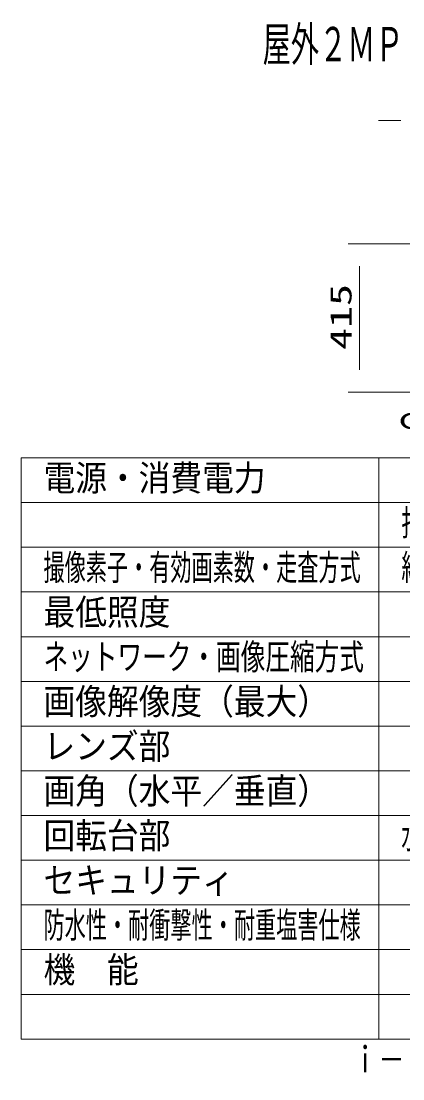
# Model space of a CAD drawing. Units: millimetres on the paper. Extents: x -63 to 65, y -59 to 59.
# Drawn here: x -62.7 to -20.1, y -59 to 59.3 of the extents above; entities that cross this region are included whole.
import ezdxf
from ezdxf.enums import TextEntityAlignment as Align

# ---------------------------------------------------------------- set-up
doc = ezdxf.new("R2010")
doc.units = ezdxf.units.MM
for name, color, linetype, lineweight in [('0-0_MOJI1', 7, 'Continuous', 9), ('0-3_SUNPO', 7, 'Continuous', 9), ('0-5_WAKU', 4, 'Continuous', 9)]:
    doc.layers.add(name, color=color, linetype=linetype, lineweight=lineweight)
doc.layers.add('0-1_相当品', color=4, linetype='Continuous')
doc.styles.add('ＭＳ ゴシック', font='')
doc.styles.get('ＭＳ ゴシック').set_extended_font_data('MS Gothic')

msp = doc.modelspace()

# ---------------------------------------------------------------- linework, layer by layer
at = {"layer": '0-3_SUNPO'}
for p, q in [((-20.293, 48.197), (-22.793, 48.197)), ((-17.449, 34.417), (-26.165, 34.417)), ((-24.915, 31.917), (-24.915, 20.317)), ((-17.612, 17.817), (-26.165, 17.817))]:
    msp.add_line(p, q, dxfattribs=at)
at = {"layer": '0-5_WAKU', "color": 3}
for p, q in [((62.266, 10.471), (-62.734, 10.471)), ((-62.734, -54.529), (-62.734, 10.471)), ((-22.734, -54.529), (-22.734, 10.471)), ((-62.734, -54.529), (62.266, -54.529))]:
    msp.add_line(p, q, dxfattribs=at)
at = {"layer": '0-5_WAKU'}
for p, q in [((62.266, 5.471), (-62.734, 5.471)), ((62.266, 0.471), (-62.734, 0.471)), ((62.266, -4.529), (-62.734, -4.529)), ((62.266, -9.529), (-62.734, -9.529)), ((-62.734, -14.529), (62.266, -14.529)), ((-62.734, -19.529), (62.266, -19.529)), ((-62.734, -24.529), (62.266, -24.529)), ((-62.734, -29.529), (62.266, -29.529)), ((-62.734, -34.529), (62.266, -34.529)), ((62.266, -39.529), (-62.734, -39.529)), ((62.266, -44.529), (-62.734, -44.529)), ((62.266, -49.529), (-62.734, -49.529))]:
    msp.add_line(p, q, dxfattribs=at)

# ---------------------------------------------------------------- texts
at = {"layer": '0-0_MOJI1', "style": 'ＭＳ ゴシック'}
for s, height, width, p in [('屋外２ＭＰ\u3000ＩＲＰＴＺＮＷカメラ耐塩害（耐重塩害、天吊金具付）', 3.849, 0.6, (-35.734, 53.659)), ('電源・消費電力', 2.889, 0.9, (-60.234, 5.916)), ('指定ＰｏＥ給電装置（インジェクター）約５０Ｗ', 2.889, 0.65, (-20.234, 0.916)), ('撮像素子・有効画素数・走査方式', 2.889, 0.6, (-60.234, -4.084)), ('約１／２．８型 ＣＭＯＳセンサー・約２１０万画素・プログレッシブ', 2.889, 0.65, (-20.234, -4.084)), ('最低照度', 2.889, 0.9, (-60.234, -9.084)), ('ネットワーク・画像圧縮方式', 2.886, 0.7, (-60.234, -14.084)), ('画像解像度（最大）', 2.889, 0.9, (-60.234, -19.084)), ('レンズ部', 2.889, 0.9, (-60.234, -24.084)), ('画角（水平／垂直）', 2.889, 0.9, (-60.234, -29.084)), ('回転台部', 2.889, 0.9, (-60.234, -34.084)), ('水平：３６０°エンドレス旋回／垂直：－３０°～２１０°（水平～真下～水平）', 2.889, 0.55, (-20.234, -34.084)), ('セキュリティ', 2.889, 0.9, (-60.234, -39.084)), ('防水性・耐衝撃性・耐重塩害仕様', 2.889, 0.6, (-60.234, -44.084)), ('機\u3000能', 2.889, 0.9, (-60.234, -49.084))]:
    msp.add_text(s, height=height, dxfattribs=dict(at, width=width)).set_placement(p, align=Align.BOTTOM_LEFT)
at = {"layer": '0-1_相当品', "style": 'ＭＳ ゴシック', "width": 0.75}
msp.add_text('ｉ－ＰＲＯ：ＷＶ－Ｘ６５３３ＬＮＳＵＸ＋ＷＶ－Ｑ１２１ＢＳＵＸ', height=2.886, dxfattribs=at).set_placement((-25.752, -59.12), align=Align.BOTTOM_LEFT)
at = {"layer": '0-3_SUNPO', "style": 'ＭＳ ゴシック', "width": 1.5}
msp.add_text('415', height=2.405, rotation=90, dxfattribs=at).set_placement((-25.077, 22.545), align=Align.BOTTOM_LEFT)
at = {"layer": '0-3_SUNPO', "style": 'ＭＳ ゴシック', "width": 1.3}
msp.add_text('φ226', height=2.405, dxfattribs=at).set_placement((-20.537, 12.979), align=Align.BOTTOM_LEFT)

doc.saveas('drawing.dxf')
